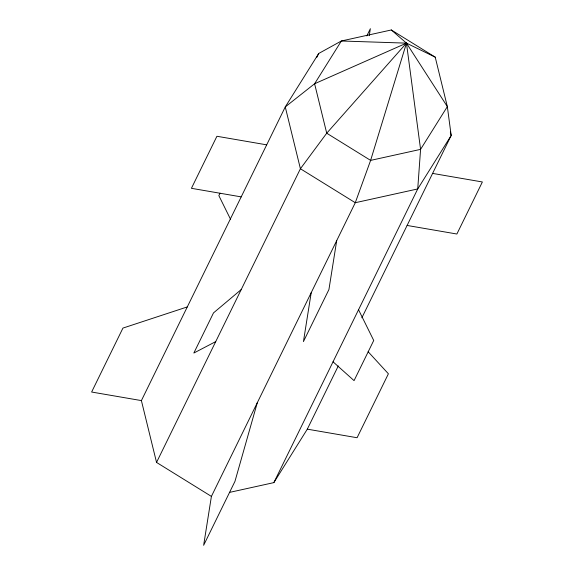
<?xml version="1.0" encoding="UTF-8"?>
<svg xmlns="http://www.w3.org/2000/svg" width="574" height="574" viewBox="0 0 574 574"><rect width="100%" height="100%" fill="white"/><g stroke="black" fill="none" stroke-linecap="round" stroke-linejoin="round"><path stroke-width="0.86" d="M211.404 496.395L156.537 462.422L141.398 400.595L285.264 106.922L318.721 53.468L341.365 40.991L391.325 29.97L406.464 43.136L370.617 160.39L355.277 202.715L211.404 496.395L203.641 545.3L234.967 481.364L257.303 402.711M311.208 292.675L303.438 341.587L328.931 289.54L336.701 240.635M369.247 35.688L370.359 28.7L366.829 35.904M220.021 193.194L218.845 195.605L230.526 219.239M316.755 57.465L318.721 53.468M156.537 462.422L300.41 168.742L326.721 133.211L406.464 43.136L435.221 57.149L447.34 106.606L451.178 135.486L361.857 317.809M229.622 492.377L273.855 482.619L417.729 188.939L451.178 135.486L450.325 132.006M273.855 482.619L307.312 429.158L338.294 365.911M241.224 289.561L213.506 312.895L193.84 353.039L215.724 341.602M187.289 306.918L122.944 328.084L91.625 392.028L141.398 400.595M266.688 144.842L216.915 136.268L191.422 188.315L241.195 196.882M432.602 173.405L482.375 181.972L456.882 234.02L407.11 225.446M307.312 429.158L357.085 437.732L388.404 373.789L368.121 351.711M391.325 29.97L435.221 57.149M333.042 361.799L354.065 380.627L373.731 340.475L358.542 309.759M420.577 149.369L417.729 188.939L355.277 202.715L300.41 168.742L285.264 106.922L314.602 83.754L406.464 43.136L447.34 106.606L420.577 149.369L370.617 160.39L326.721 133.211L314.602 83.754L341.365 40.991L406.464 43.136L420.577 149.369"/></g></svg>
